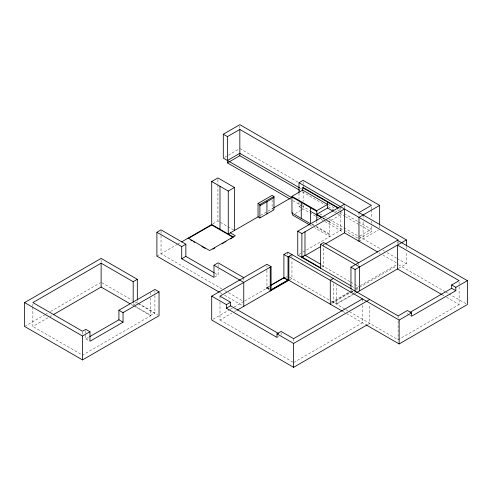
<?xml version="1.0" encoding="UTF-8"?>
<svg xmlns="http://www.w3.org/2000/svg" width="492" height="492" viewBox="0 0 492 492"><rect width="100%" height="100%" fill="white"/><g stroke="black" fill="none" stroke-linecap="round" stroke-linejoin="round"><path stroke-width="0.37" stroke-dasharray="2.46 1.84" d="M224.616 157.348L238.515 149.322M24.6 326.473L44.563 314.948M45.227 314.566L47.89 313.029M50.553 311.491L100.46 282.679M32.872 307.07L32.872 326.473L52.755 314.997M156.899 256.147L176.899 244.604M177.557 244.223L180.865 242.316M212.95 223.792L217.913 220.926L233.798 230.096M260.6 215.385L272.912 208.276M298.995 202.114L298.995 206.597L300.175 205.914M300.766 205.57L302.537 204.549M133.184 305.101L137.323 302.709M295.218 213.553L299.831 210.883M300.495 210.502L303.127 208.983L303.127 204.801M85.823 335.218L85.823 338.896L89.132 336.983M214.573 277.064L218.122 275.016L218.122 268.927M150.767 297.881L150.767 315.729L82.515 355.132L32.872 326.473M340.359 208.983L339.947 209.223L338.637 208.467M317.401 227.015L316.78 227.372L329.191 234.536L329.812 234.18L329.812 236.566L314.517 227.741M327.229 220.268L329.191 221.4L339.947 215.188L339.947 213.7M299.068 254.315L343.84 228.466M323.195 245.164L324.745 244.266M269.542 285.932L266.935 287.439L269.296 288.804M270.655 290.778L266.523 288.392L266.523 287.912L269.542 286.172M213.03 319.271L229.543 309.745M230.201 309.363L233.503 307.457M234.161 307.076L244.069 301.356M244.727 300.975L269.542 286.645M285.342 277.525L287.236 276.43M359.627 236.068L371.386 229.284L358.76 221.997M358.976 238.835L371.386 231.67L371.386 224.057M219.986 302.125L219.986 320.034L231.886 313.164M234.53 311.639L236.517 310.489M289.481 279.911L291.959 278.478L291.959 259.819M358.976 241.221L378.336 230.047M321.743 267.015L323.607 265.944L321.614 264.788M331.208 302.445L350.249 291.455M356.276 287.974L359.597 286.055M360.261 285.674L398.114 263.817M349.326 292.703L333.373 301.91L336.479 303.705L352.432 294.493M349.997 292.316L351.989 291.166L351.989 291.645L350.956 291.049L350.956 290.569L355.089 292.955L355.089 293.435L356.417 292.666M331.51 303.466L351.325 292.027M351.989 291.645L353.317 290.877M355.974 289.339L358.637 287.802M359.301 287.42L396.534 265.926M276.978 337.42L278.749 336.393M354.424 293.816L336.479 304.179L336.479 285.581M398.483 268.38L406.386 263.817L406.386 251.879M293.613 362.549L362.487 322.783L362.487 304.868M367.745 324.523L369.732 323.379L369.732 304.72M345.753 309.536L398.114 339.769L459.128 304.542L459.128 285.132M239.838 148.559L298.152 182.225M300.298 188.239L302.291 189.389M328.201 204.352L334.843 208.184M337.5 209.721L339.492 210.871M340.156 211.252L343.478 213.171M344.148 213.559L358.096 221.609M302.291 191.782L324.88 204.82M328.201 206.738L334.843 210.576M335.507 210.957L336.836 211.726M339.492 213.257L344.812 216.326M345.476 216.714L359.424 224.764M360.089 225.151L371.386 231.67M334.068 211.8L336.024 212.931M336.682 213.307L339.947 215.188M319.751 213.799L323.736 216.105M324.406 216.486L326.399 217.642M329.056 219.174L380.433 248.835M383.096 250.373L384.424 251.141M387.087 252.679L396.404 258.054M397.069 258.441L406.386 263.817M322.66 217.63L324.615 218.762M292.832 200.65L301.196 205.478M301.842 205.853L309.775 210.435M323.072 218.11L324.406 218.878M325.071 219.26L343.68 230.01M344.351 230.391L357.647 238.067M322.66 218.343L325.925 220.232M326.577 220.607L329.191 222.12M298.995 206.597L301.621 208.11M302.279 208.491L318.422 217.808M321.079 219.346L343.311 232.181M378.914 252.734L380.242 253.503M382.887 255.028L396.786 263.054M398.526 264.776L444.885 291.541M445.543 291.922L448.194 293.453M448.858 293.835L466.078 303.773M441.896 294.591L443.882 295.741M446.533 297.266L459.128 304.542M312.174 223.995L315.44 225.883M316.098 226.258L329.812 234.18M311.817 224.506L313.681 225.582M309.868 225.053L311.86 226.203M273.964 209.82L272.107 208.743L272.107 199.826M409.19 314.874L407.419 313.853L407.419 311.848M409.781 315.218L410.968 315.901M321.614 265.268L350.021 281.67M350.679 282.051L353.982 283.958M354.646 284.339L358.606 286.627M351.534 286.123L358.317 290.04M289.597 277.113L330.759 300.883M331.417 301.264L345.292 309.271M342.592 311.295L346.165 313.355M346.571 313.588L365.372 324.443M266.935 287.672L269.296 289.038M266.523 287.912L270.477 290.2M214.832 273.115L218.122 275.016M221.929 288.915L161.038 253.761L161.038 234.358M224.573 290.446L227.882 292.359M228.546 292.74L243.768 301.528M219.899 292.519L221.886 293.669M224.537 295.2L242.445 305.538M219.986 320.034L292.949 362.161M138.627 303.466L154.906 312.863L150.767 315.249L133.836 305.477M101.782 282.672L132.059 300.151M135.349 302.051L137.323 303.189L137.323 300.446M137.975 303.564L157.858 315.046M131.223 304.443L133.184 305.575L133.184 302.832M133.836 305.95L150.767 315.729M85.823 338.896L89.366 340.938M459.128 282.15L459.128 284.388M406.386 246.652L406.386 248.891M398.114 241.431L398.114 243.669M398.114 315.882L398.114 318.121M398.114 321.11L398.114 339.769M397.493 241.787L397.493 243.282M379.658 225.551L379.658 228.534M371.386 206.892L371.386 209.131M371.386 209.875L371.386 218.085M371.386 221.074L371.386 223.313M363.108 214.955L363.108 218.682M363.108 221.671L363.108 238.835M362.487 298.902L362.487 301.885M358.976 212.562L358.976 215.551M358.606 263.491L358.606 264.985M344.498 205.699L344.498 207.938M340.359 206.591L340.359 210.514M340.359 211.074L340.359 230.477M333.373 283.792L333.373 302.389M329.191 221.4L329.191 234.536M323.607 244.044L323.607 266.418M316.78 221.529L316.78 222.987M303.127 181.819L303.127 184.057M303.127 184.801L303.127 187.04M303.127 191.517L303.127 201.32M298.995 193.159L298.995 199.131M293.613 338.662L293.613 342.395M291.959 254.598L291.959 256.836M287.826 252.212L287.826 255.194M281.117 332.881L281.117 335.027M266.935 265.766L266.935 267.291M266.935 270.249L266.935 288.152M243.768 277.642L243.768 281.375M239.838 126.167L239.838 128.406M219.986 296.153L219.986 299.136M218.122 264.358L218.122 268.165M217.913 179.469L217.913 184.076M217.913 184.844L217.913 220.926M161.038 231.369L161.038 233.608M154.906 290.969L154.906 292.476M154.906 295.495L154.906 313.336M150.767 292.599L150.767 294.862M101.124 259.899L101.124 262.888M85.823 330.808L85.823 334.486M82.515 331.995L82.515 334.234M32.872 304.087L32.872 306.325"/><path stroke-width="0.74" d="M273.583 207.895L291.547 197.52L223.294 158.11L223.294 134.23L239.838 124.679L379.658 205.398L379.658 224.807M223.294 134.23L227.427 136.616L239.838 129.451L371.386 205.398L358.976 212.562M227.427 160.503L239.838 153.338L299.634 187.858M227.427 136.616L227.427 162.889L239.838 155.724L299.634 190.244M230.324 232.864L235.287 235.73L209.641 250.539L188.135 238.122L188.135 238.595L211.708 224.985L211.708 181.517L217.913 177.932L234.463 187.489L234.463 230.477M89.796 336.602L118.916 319.788L118.916 310.237L154.906 289.456L159.039 291.842L159.039 315.729L82.515 359.91L24.6 326.473L24.6 302.592L101.124 258.411L137.323 279.308L137.323 299.69M137.323 279.308L133.184 281.695L101.124 263.183L32.872 302.592L82.515 331.251L85.823 329.339L89.956 331.731L89.956 341.282L123.049 322.174L123.049 312.623L159.039 291.842M219.235 292.137L156.899 256.147L156.899 232.267L161.038 229.881L185.859 244.21L185.859 256.387L214.174 272.734M211.708 181.517L228.257 191.068L234.463 187.489M53.413 314.616L101.124 287.07L129.913 303.687M181.523 241.935L211.708 224.506L233.22 236.923L233.22 237.402L211.708 224.985M156.899 232.267L181.72 246.597L185.859 244.21M258.042 203.491L272.107 195.367L273.964 196.443L273.964 209.82L259.899 217.938L258.042 216.861L258.042 203.491L259.899 204.561L273.964 196.443M298.995 192.415L298.995 182.71L303.127 180.324L406.386 239.936L406.386 245.908M259.899 205.761L273.964 197.636M310.575 207.79L310.575 223.792L291.959 213.042L291.959 196.326L316.78 210.656L327.537 204.444L302.715 190.115L302.715 187.729L303.127 187.489L338.367 207.833M181.72 246.597L181.72 258.78L185.859 256.387M291.959 196.326L302.715 190.115M258.275 216.726L228.257 234.057L228.257 191.068M212.919 249.124L214.881 247.993M222.089 243.829L223.399 243.073M224.709 242.316L226.019 241.56M230.6 238.915L231.91 238.159M291.959 213.042L292.58 212.685M24.6 302.592L82.515 336.03L89.956 331.731M181.72 258.78L213.983 277.408L213.983 265.225L218.122 262.839L243.768 277.642M333.416 211.419L327.537 208.024L316.78 214.235L322.008 217.255M351.017 285.827L297.752 255.077L297.752 231.191L344.498 204.205M297.752 231.191L301.891 233.583L344.498 208.983L344.498 232.864L377.592 251.972M367.081 324.911L293.613 367.321L211.708 320.034L211.708 296.153L266.935 264.272L271.074 266.658L271.074 290.538M283.896 278.361L283.896 254.481L287.826 252.212L398.114 315.882L407.419 310.507L411.558 312.9L411.558 316.239L455.82 290.686L455.82 287.346L467.4 280.655L467.4 304.542L399.147 343.945L366.036 324.831M271.074 266.658L219.986 296.153L230.533 302.242L230.533 305.827L278.454 333.49M283.896 254.481L288.029 256.867L291.959 254.598M379.658 205.398L358.976 217.341L358.976 241.221M320.501 268.214L320.501 244.327L323.607 242.538L358.606 262.746M303.884 256.314L301.891 257.464L301.891 233.583M320.79 246.547L304.991 255.674L304.991 231.787M325.187 244.014L344.498 232.864M211.708 296.153L226.394 304.634L230.533 302.242M226.394 304.634L226.394 308.213L230.533 305.827M270.846 285.175L283.896 277.642L288.029 280.034L271.074 289.825M271.498 285.04L284.308 277.642M237.181 310.108L288.859 280.274L342.192 311.061M350.956 289.056L350.956 267.162L398.114 239.936L298.995 182.71M333.373 278.509L330.273 280.299L330.273 304.179M350.956 267.162L355.089 269.548L406.386 239.936M226.394 308.213L276.978 337.42L276.978 333.834L281.117 331.448L293.613 338.662L362.487 298.902M356.417 292.666L397.825 268.761M276.978 333.834L293.613 343.441L369.732 299.499M410.064 312.328L451.681 288.3L451.681 284.954L459.128 280.655L397.493 245.071L397.493 268.952L441.896 294.591M288.859 280.274L288.859 256.387L399.147 320.064L411.558 312.9M397.493 240.293L467.4 280.655M302.715 187.729L337.986 208.091M451.681 284.954L455.82 287.346M451.681 288.3L455.82 290.686M291.959 197.04L316.78 211.369M227.427 162.889L290.225 199.143M310.575 211.369L321.35 217.593M309.204 224.666L292.58 215.072L292.58 213.282M320.501 244.327L359.64 266.922L359.64 290.809M320.28 264.026L304.991 255.194L301.891 256.984L320.501 267.734M283.896 277.882L288.029 280.274M190.736 240.102L192.04 240.852M193.344 241.609L194.648 242.359M201.818 246.498L205.078 248.38M213.983 265.225L243.768 282.42L243.768 306.301M118.916 310.237L123.049 312.623M118.916 319.788L123.049 322.174M399.147 320.064L399.147 343.945M355.089 269.548L355.089 291.448M327.537 202.058L327.537 208.024M316.78 210.656L316.78 220.797M301.27 202.415L301.27 218.417M293.613 343.441L293.613 367.321M288.447 280.508L288.447 280.034L270.655 290.305L270.655 290.778M288.029 256.867L288.029 280.748M270.243 267.138L270.243 291.018M266.935 201.695L266.935 213.879M259.899 204.561L259.899 217.938M239.838 129.451L239.838 155.724M219.986 186.296L219.986 229.284M133.184 281.695L133.184 302.082M101.124 263.183L101.124 287.07M82.515 336.03L82.515 359.91"/></g></svg>
